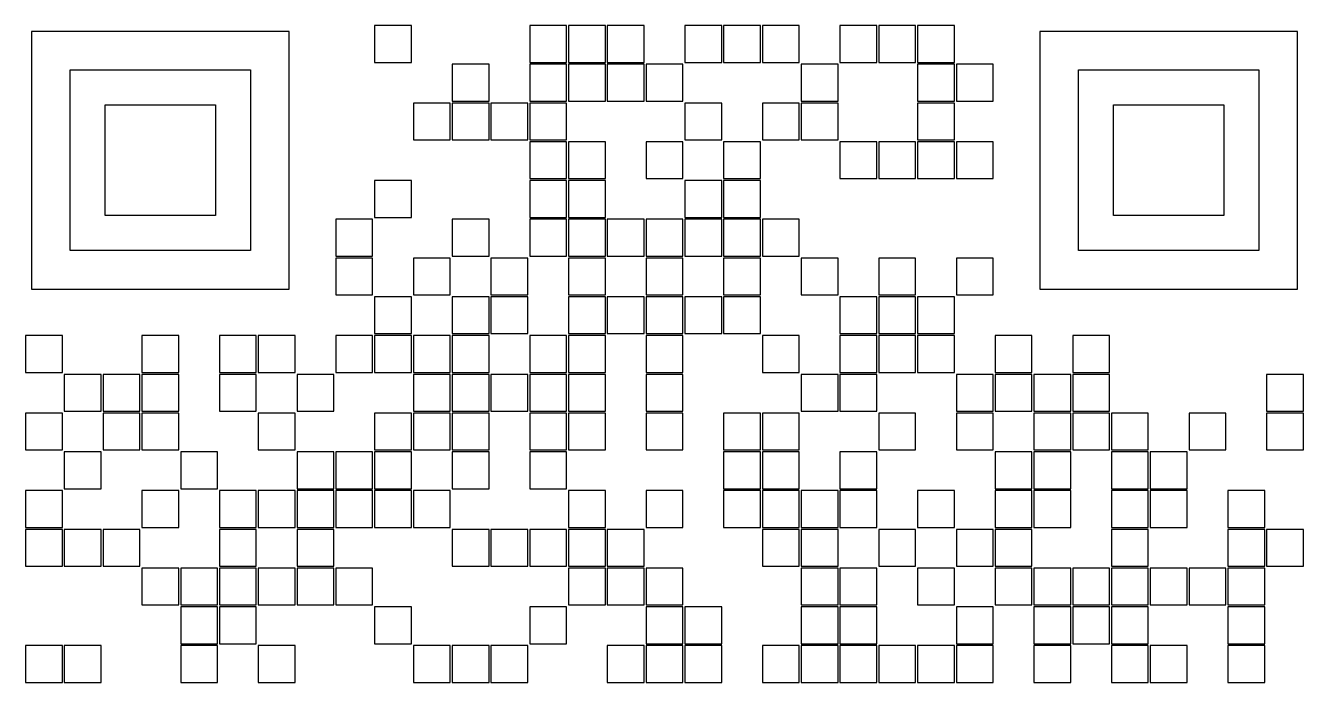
# Model space of a CAD drawing. Header units: inches. Extents: x -5.1 to 5.1, y -2.5 to 2.
# Drawn here: x 2.457 to 3.793, y -0.019 to 0.668 of the extents above; entities that cross this region are included whole.
import ezdxf

# ---------------------------------------------------------------- set-up
doc = ezdxf.new("R2010")
doc.units = ezdxf.units.IN
doc.header["$MEASUREMENT"] = 0

msp = doc.modelspace()

# ---------------------------------------------------------------- linework, layer by layer
at = {"color": 7, "linetype": 'Continuous', "lineweight": 25}
for p, q in [((2.822, 0.6679), (2.822, 0.6294)), ((2.8605, 0.6679), (2.822, 0.6679)), ((2.8605, 0.6294), (2.8605, 0.6679)), ((2.9841, 0.6679), (2.9841, 0.6294)), ((3.0226, 0.6679), (2.9841, 0.6679)), ((3.0226, 0.6294), (3.0226, 0.6679)), ((3.0247, 0.6679), (3.0247, 0.6294)), ((3.0632, 0.6679), (3.0247, 0.6679)), ((3.0632, 0.6294), (3.0632, 0.6679)), ((3.0652, 0.6679), (3.0652, 0.6294)), ((3.1037, 0.6679), (3.0652, 0.6679)), ((3.1037, 0.6294), (3.1037, 0.6679)), ((3.1463, 0.6679), (3.1463, 0.6294)), ((3.1848, 0.6679), (3.1463, 0.6679)), ((3.1848, 0.6294), (3.1848, 0.6679)), ((3.1868, 0.6679), (3.1868, 0.6294)), ((3.2253, 0.6679), (3.1868, 0.6679)), ((3.2253, 0.6294), (3.2253, 0.6679)), ((3.2274, 0.6679), (3.2274, 0.6294)), ((3.2659, 0.6679), (3.2274, 0.6679)), ((3.2659, 0.6294), (3.2659, 0.6679)), ((3.3084, 0.6679), (3.3084, 0.6294)), ((3.347, 0.6679), (3.3084, 0.6679)), ((3.347, 0.6294), (3.347, 0.6679)), ((3.349, 0.6679), (3.349, 0.6294)), ((3.3875, 0.6679), (3.349, 0.6679)), ((3.3875, 0.6294), (3.3875, 0.6679)), ((3.3895, 0.6679), (3.3895, 0.6294)), ((3.428, 0.6679), (3.3895, 0.6679)), ((3.428, 0.6294), (3.428, 0.6679)), ((2.4632, 0.6618), (2.4632, 0.3922)), ((2.7328, 0.6618), (2.4632, 0.6618)), ((2.7328, 0.3922), (2.7328, 0.6618)), ((3.5172, 0.6618), (3.5172, 0.3922)), ((3.7868, 0.6618), (3.5172, 0.6618)), ((3.7868, 0.3922), (3.7868, 0.6618)), ((2.822, 0.6294), (2.8605, 0.6294)), ((2.9841, 0.6294), (3.0226, 0.6294)), ((3.0247, 0.6294), (3.0632, 0.6294)), ((3.0652, 0.6294), (3.1037, 0.6294)), ((3.1463, 0.6294), (3.1848, 0.6294)), ((3.1868, 0.6294), (3.2253, 0.6294)), ((3.2274, 0.6294), (3.2659, 0.6294)), ((3.3084, 0.6294), (3.347, 0.6294)), ((3.349, 0.6294), (3.3875, 0.6294)), ((3.3895, 0.6294), (3.428, 0.6294)), ((2.5036, 0.4327), (2.5036, 0.6214)), ((2.5036, 0.6214), (2.6923, 0.6214)), ((2.6923, 0.6214), (2.6923, 0.4327)), ((2.903, 0.6274), (2.903, 0.5889)), ((2.9416, 0.6274), (2.903, 0.6274)), ((2.9416, 0.5889), (2.9416, 0.6274)), ((2.9841, 0.6274), (2.9841, 0.5889)), ((3.0226, 0.6274), (2.9841, 0.6274)), ((3.0226, 0.5889), (3.0226, 0.6274)), ((3.0247, 0.6274), (3.0247, 0.5889)), ((3.0632, 0.6274), (3.0247, 0.6274)), ((3.0632, 0.5889), (3.0632, 0.6274)), ((3.0652, 0.6274), (3.0652, 0.5889)), ((3.1037, 0.6274), (3.0652, 0.6274)), ((3.1037, 0.5889), (3.1037, 0.6274)), ((3.1057, 0.6274), (3.1057, 0.5889)), ((3.1443, 0.6274), (3.1057, 0.6274)), ((3.1443, 0.5889), (3.1443, 0.6274)), ((3.2679, 0.6274), (3.2679, 0.5889)), ((3.3064, 0.6274), (3.2679, 0.6274)), ((3.3064, 0.5889), (3.3064, 0.6274)), ((3.3895, 0.6274), (3.3895, 0.5889)), ((3.428, 0.6274), (3.3895, 0.6274)), ((3.428, 0.5889), (3.428, 0.6274)), ((3.4301, 0.6274), (3.4301, 0.5889)), ((3.4686, 0.6274), (3.4301, 0.6274)), ((3.4686, 0.5889), (3.4686, 0.6274)), ((3.5577, 0.4327), (3.5577, 0.6214)), ((3.5577, 0.6214), (3.7464, 0.6214)), ((3.7464, 0.6214), (3.7464, 0.4327)), ((2.903, 0.5889), (2.9416, 0.5889)), ((2.9841, 0.5889), (3.0226, 0.5889)), ((3.0247, 0.5889), (3.0632, 0.5889)), ((3.0652, 0.5889), (3.1037, 0.5889)), ((3.1057, 0.5889), (3.1443, 0.5889)), ((3.2679, 0.5889), (3.3064, 0.5889)), ((3.3895, 0.5889), (3.428, 0.5889)), ((3.4301, 0.5889), (3.4686, 0.5889)), ((2.5402, 0.4693), (2.5402, 0.5848)), ((2.5402, 0.5848), (2.6557, 0.5848)), ((2.6557, 0.5848), (2.6557, 0.4693)), ((2.8625, 0.5868), (2.8625, 0.5483)), ((2.901, 0.5868), (2.8625, 0.5868)), ((2.901, 0.5483), (2.901, 0.5868)), ((2.903, 0.5868), (2.903, 0.5483)), ((2.9416, 0.5868), (2.903, 0.5868)), ((2.9416, 0.5483), (2.9416, 0.5868)), ((2.9436, 0.5868), (2.9436, 0.5483)), ((2.9821, 0.5868), (2.9436, 0.5868)), ((2.9821, 0.5483), (2.9821, 0.5868)), ((2.9841, 0.5868), (2.9841, 0.5483)), ((3.0226, 0.5868), (2.9841, 0.5868)), ((3.0226, 0.5483), (3.0226, 0.5868)), ((3.1463, 0.5868), (3.1463, 0.5483)), ((3.1848, 0.5868), (3.1463, 0.5868)), ((3.1848, 0.5483), (3.1848, 0.5868)), ((3.2274, 0.5868), (3.2274, 0.5483)), ((3.2659, 0.5868), (3.2274, 0.5868)), ((3.2659, 0.5483), (3.2659, 0.5868)), ((3.2679, 0.5868), (3.2679, 0.5483)), ((3.3064, 0.5868), (3.2679, 0.5868)), ((3.3064, 0.5483), (3.3064, 0.5868)), ((3.3895, 0.5868), (3.3895, 0.5483)), ((3.428, 0.5868), (3.3895, 0.5868)), ((3.428, 0.5483), (3.428, 0.5868)), ((3.5943, 0.4693), (3.5943, 0.5848)), ((3.5943, 0.5848), (3.7098, 0.5848)), ((3.7098, 0.5848), (3.7098, 0.4693)), ((2.8625, 0.5483), (2.901, 0.5483)), ((2.903, 0.5483), (2.9416, 0.5483)), ((2.9436, 0.5483), (2.9821, 0.5483)), ((2.9841, 0.5483), (3.0226, 0.5483)), ((3.1463, 0.5483), (3.1848, 0.5483)), ((3.2274, 0.5483), (3.2659, 0.5483)), ((3.2679, 0.5483), (3.3064, 0.5483)), ((3.3895, 0.5483), (3.428, 0.5483)), ((2.9841, 0.5463), (2.9841, 0.5078)), ((3.0226, 0.5463), (2.9841, 0.5463)), ((3.0226, 0.5078), (3.0226, 0.5463)), ((3.0247, 0.5463), (3.0247, 0.5078)), ((3.0632, 0.5463), (3.0247, 0.5463)), ((3.0632, 0.5078), (3.0632, 0.5463)), ((3.1057, 0.5463), (3.1057, 0.5078)), ((3.1443, 0.5463), (3.1057, 0.5463)), ((3.1443, 0.5078), (3.1443, 0.5463)), ((3.1868, 0.5463), (3.1868, 0.5078)), ((3.2253, 0.5463), (3.1868, 0.5463)), ((3.2253, 0.5078), (3.2253, 0.5463)), ((3.3084, 0.5463), (3.3084, 0.5078)), ((3.347, 0.5463), (3.3084, 0.5463)), ((3.347, 0.5078), (3.347, 0.5463)), ((3.349, 0.5463), (3.349, 0.5078)), ((3.3875, 0.5463), (3.349, 0.5463)), ((3.3875, 0.5078), (3.3875, 0.5463)), ((3.3895, 0.5463), (3.3895, 0.5078)), ((3.428, 0.5463), (3.3895, 0.5463)), ((3.428, 0.5078), (3.428, 0.5463)), ((3.4301, 0.5463), (3.4301, 0.5078)), ((3.4686, 0.5463), (3.4301, 0.5463)), ((3.4686, 0.5078), (3.4686, 0.5463)), ((2.9841, 0.5078), (3.0226, 0.5078)), ((3.0247, 0.5078), (3.0632, 0.5078)), ((3.1057, 0.5078), (3.1443, 0.5078)), ((3.1868, 0.5078), (3.2253, 0.5078)), ((3.3084, 0.5078), (3.347, 0.5078)), ((3.349, 0.5078), (3.3875, 0.5078)), ((3.3895, 0.5078), (3.428, 0.5078)), ((3.4301, 0.5078), (3.4686, 0.5078)), ((2.822, 0.5057), (2.822, 0.4672)), ((2.8605, 0.5057), (2.822, 0.5057)), ((2.8605, 0.4672), (2.8605, 0.5057)), ((2.9841, 0.5057), (2.9841, 0.4672)), ((3.0226, 0.5057), (2.9841, 0.5057)), ((3.0226, 0.4672), (3.0226, 0.5057)), ((3.0247, 0.5057), (3.0247, 0.4672)), ((3.0632, 0.5057), (3.0247, 0.5057)), ((3.0632, 0.4672), (3.0632, 0.5057)), ((3.1463, 0.5057), (3.1463, 0.4672)), ((3.1848, 0.5057), (3.1463, 0.5057)), ((3.1848, 0.4672), (3.1848, 0.5057)), ((3.1868, 0.5057), (3.1868, 0.4672)), ((3.2253, 0.5057), (3.1868, 0.5057)), ((3.2253, 0.4672), (3.2253, 0.5057)), ((2.6557, 0.4693), (2.5402, 0.4693)), ((3.7098, 0.4693), (3.5943, 0.4693)), ((2.7814, 0.4652), (2.7814, 0.4267)), ((2.8199, 0.4652), (2.7814, 0.4652)), ((2.8199, 0.4267), (2.8199, 0.4652)), ((2.822, 0.4672), (2.8605, 0.4672)), ((2.903, 0.4652), (2.903, 0.4267)), ((2.9416, 0.4652), (2.903, 0.4652)), ((2.9416, 0.4267), (2.9416, 0.4652)), ((2.9841, 0.4672), (3.0226, 0.4672)), ((2.9841, 0.4652), (2.9841, 0.4267)), ((3.0226, 0.4652), (2.9841, 0.4652)), ((3.0226, 0.4267), (3.0226, 0.4652)), ((3.0247, 0.4672), (3.0632, 0.4672)), ((3.0247, 0.4652), (3.0247, 0.4267)), ((3.0632, 0.4652), (3.0247, 0.4652)), ((3.0632, 0.4267), (3.0632, 0.4652)), ((3.0652, 0.4652), (3.0652, 0.4267)), ((3.1037, 0.4652), (3.0652, 0.4652)), ((3.1037, 0.4267), (3.1037, 0.4652)), ((3.1057, 0.4652), (3.1057, 0.4267)), ((3.1443, 0.4652), (3.1057, 0.4652)), ((3.1443, 0.4267), (3.1443, 0.4652)), ((3.1463, 0.4672), (3.1848, 0.4672)), ((3.1463, 0.4652), (3.1463, 0.4267)), ((3.1848, 0.4652), (3.1463, 0.4652)), ((3.1848, 0.4267), (3.1848, 0.4652)), ((3.1868, 0.4672), (3.2253, 0.4672)), ((3.1868, 0.4652), (3.1868, 0.4267)), ((3.2253, 0.4652), (3.1868, 0.4652)), ((3.2253, 0.4267), (3.2253, 0.4652)), ((3.2274, 0.4652), (3.2274, 0.4267)), ((3.2659, 0.4652), (3.2274, 0.4652)), ((3.2659, 0.4267), (3.2659, 0.4652)), ((2.6923, 0.4327), (2.5036, 0.4327)), ((3.7464, 0.4327), (3.5577, 0.4327)), ((2.7814, 0.4267), (2.8199, 0.4267)), ((2.7814, 0.4247), (2.7814, 0.3861)), ((2.8199, 0.4247), (2.7814, 0.4247)), ((2.8199, 0.3861), (2.8199, 0.4247)), ((2.8625, 0.4247), (2.8625, 0.3861)), ((2.901, 0.4247), (2.8625, 0.4247)), ((2.901, 0.3861), (2.901, 0.4247)), ((2.903, 0.4267), (2.9416, 0.4267)), ((2.9436, 0.4247), (2.9436, 0.3861)), ((2.9821, 0.4247), (2.9436, 0.4247)), ((2.9821, 0.3861), (2.9821, 0.4247)), ((2.9841, 0.4267), (3.0226, 0.4267)), ((3.0247, 0.4267), (3.0632, 0.4267)), ((3.0247, 0.4247), (3.0247, 0.3861)), ((3.0632, 0.4247), (3.0247, 0.4247)), ((3.0632, 0.3861), (3.0632, 0.4247)), ((3.0652, 0.4267), (3.1037, 0.4267)), ((3.1057, 0.4267), (3.1443, 0.4267)), ((3.1057, 0.4247), (3.1057, 0.3861)), ((3.1443, 0.4247), (3.1057, 0.4247)), ((3.1443, 0.3861), (3.1443, 0.4247)), ((3.1463, 0.4267), (3.1848, 0.4267)), ((3.1868, 0.4267), (3.2253, 0.4267)), ((3.1868, 0.4247), (3.1868, 0.3861)), ((3.2253, 0.4247), (3.1868, 0.4247)), ((3.2253, 0.3861), (3.2253, 0.4247)), ((3.2274, 0.4267), (3.2659, 0.4267)), ((3.2679, 0.4247), (3.2679, 0.3861)), ((3.3064, 0.4247), (3.2679, 0.4247)), ((3.3064, 0.3861), (3.3064, 0.4247)), ((3.349, 0.4247), (3.349, 0.3861)), ((3.3875, 0.4247), (3.349, 0.4247)), ((3.3875, 0.3861), (3.3875, 0.4247)), ((3.4301, 0.4247), (3.4301, 0.3861)), ((3.4686, 0.4247), (3.4301, 0.4247)), ((3.4686, 0.3861), (3.4686, 0.4247)), ((2.4632, 0.3922), (2.7328, 0.3922)), ((3.5172, 0.3922), (3.7868, 0.3922)), ((2.7814, 0.3861), (2.8199, 0.3861)), ((2.822, 0.3841), (2.822, 0.3456)), ((2.8605, 0.3841), (2.822, 0.3841)), ((2.8605, 0.3456), (2.8605, 0.3841)), ((2.8625, 0.3861), (2.901, 0.3861)), ((2.903, 0.3841), (2.903, 0.3456)), ((2.9416, 0.3841), (2.903, 0.3841)), ((2.9416, 0.3456), (2.9416, 0.3841)), ((2.9436, 0.3861), (2.9821, 0.3861)), ((2.9436, 0.3841), (2.9436, 0.3456)), ((2.9821, 0.3841), (2.9436, 0.3841)), ((2.9821, 0.3456), (2.9821, 0.3841)), ((3.0247, 0.3861), (3.0632, 0.3861)), ((3.0247, 0.3841), (3.0247, 0.3456)), ((3.0632, 0.3841), (3.0247, 0.3841)), ((3.0632, 0.3456), (3.0632, 0.3841)), ((3.0652, 0.3841), (3.0652, 0.3456)), ((3.1037, 0.3841), (3.0652, 0.3841)), ((3.1037, 0.3456), (3.1037, 0.3841)), ((3.1057, 0.3861), (3.1443, 0.3861)), ((3.1057, 0.3841), (3.1057, 0.3456)), ((3.1443, 0.3841), (3.1057, 0.3841)), ((3.1443, 0.3456), (3.1443, 0.3841)), ((3.1463, 0.3841), (3.1463, 0.3456)), ((3.1848, 0.3841), (3.1463, 0.3841)), ((3.1848, 0.3456), (3.1848, 0.3841)), ((3.1868, 0.3861), (3.2253, 0.3861)), ((3.1868, 0.3841), (3.1868, 0.3456)), ((3.2253, 0.3841), (3.1868, 0.3841)), ((3.2253, 0.3456), (3.2253, 0.3841)), ((3.2679, 0.3861), (3.3064, 0.3861)), ((3.3084, 0.3841), (3.3084, 0.3456)), ((3.347, 0.3841), (3.3084, 0.3841)), ((3.347, 0.3456), (3.347, 0.3841)), ((3.349, 0.3861), (3.3875, 0.3861)), ((3.349, 0.3841), (3.349, 0.3456)), ((3.3875, 0.3841), (3.349, 0.3841)), ((3.3875, 0.3456), (3.3875, 0.3841)), ((3.3895, 0.3841), (3.3895, 0.3456)), ((3.428, 0.3841), (3.3895, 0.3841)), ((3.428, 0.3456), (3.428, 0.3841)), ((3.4301, 0.3861), (3.4686, 0.3861)), ((2.4571, 0.3436), (2.4571, 0.3051)), ((2.4956, 0.3436), (2.4571, 0.3436)), ((2.4956, 0.3051), (2.4956, 0.3436)), ((2.5787, 0.3436), (2.5787, 0.3051)), ((2.6172, 0.3436), (2.5787, 0.3436)), ((2.6172, 0.3051), (2.6172, 0.3436)), ((2.6598, 0.3436), (2.6598, 0.3051)), ((2.6983, 0.3436), (2.6598, 0.3436)), ((2.6983, 0.3051), (2.6983, 0.3436)), ((2.7003, 0.3436), (2.7003, 0.3051)), ((2.7389, 0.3436), (2.7003, 0.3436)), ((2.7389, 0.3051), (2.7389, 0.3436)), ((2.7814, 0.3436), (2.7814, 0.3051)), ((2.8199, 0.3436), (2.7814, 0.3436)), ((2.8199, 0.3051), (2.8199, 0.3436)), ((2.822, 0.3456), (2.8605, 0.3456)), ((2.822, 0.3436), (2.822, 0.3051)), ((2.8605, 0.3436), (2.822, 0.3436)), ((2.8605, 0.3051), (2.8605, 0.3436)), ((2.8625, 0.3436), (2.8625, 0.3051)), ((2.901, 0.3436), (2.8625, 0.3436)), ((2.901, 0.3051), (2.901, 0.3436)), ((2.903, 0.3456), (2.9416, 0.3456)), ((2.903, 0.3436), (2.903, 0.3051)), ((2.9416, 0.3436), (2.903, 0.3436)), ((2.9416, 0.3051), (2.9416, 0.3436)), ((2.9436, 0.3456), (2.9821, 0.3456)), ((2.9841, 0.3436), (2.9841, 0.3051)), ((3.0226, 0.3436), (2.9841, 0.3436)), ((3.0226, 0.3051), (3.0226, 0.3436)), ((3.0247, 0.3456), (3.0632, 0.3456)), ((3.0247, 0.3436), (3.0247, 0.3051)), ((3.0632, 0.3436), (3.0247, 0.3436)), ((3.0632, 0.3051), (3.0632, 0.3436)), ((3.0652, 0.3456), (3.1037, 0.3456)), ((3.1057, 0.3456), (3.1443, 0.3456)), ((3.1057, 0.3436), (3.1057, 0.3051)), ((3.1443, 0.3436), (3.1057, 0.3436)), ((3.1443, 0.3051), (3.1443, 0.3436)), ((3.1463, 0.3456), (3.1848, 0.3456)), ((3.1868, 0.3456), (3.2253, 0.3456)), ((3.2274, 0.3436), (3.2274, 0.3051)), ((3.2659, 0.3436), (3.2274, 0.3436)), ((3.2659, 0.3051), (3.2659, 0.3436)), ((3.3084, 0.3456), (3.347, 0.3456)), ((3.3084, 0.3436), (3.3084, 0.3051)), ((3.347, 0.3436), (3.3084, 0.3436)), ((3.347, 0.3051), (3.347, 0.3436)), ((3.349, 0.3456), (3.3875, 0.3456)), ((3.349, 0.3436), (3.349, 0.3051)), ((3.3875, 0.3436), (3.349, 0.3436)), ((3.3875, 0.3051), (3.3875, 0.3436)), ((3.3895, 0.3456), (3.428, 0.3456)), ((3.3895, 0.3436), (3.3895, 0.3051)), ((3.428, 0.3436), (3.3895, 0.3436)), ((3.428, 0.3051), (3.428, 0.3436)), ((3.4706, 0.3436), (3.4706, 0.3051)), ((3.5091, 0.3436), (3.4706, 0.3436)), ((3.5091, 0.3051), (3.5091, 0.3436)), ((3.5517, 0.3436), (3.5517, 0.3051)), ((3.5902, 0.3436), (3.5517, 0.3436)), ((3.5902, 0.3051), (3.5902, 0.3436)), ((2.4571, 0.3051), (2.4956, 0.3051)), ((2.4976, 0.303), (2.4976, 0.2645)), ((2.5361, 0.303), (2.4976, 0.303)), ((2.5361, 0.2645), (2.5361, 0.303)), ((2.5382, 0.303), (2.5382, 0.2645)), ((2.5767, 0.303), (2.5382, 0.303)), ((2.5767, 0.2645), (2.5767, 0.303)), ((2.5787, 0.3051), (2.6172, 0.3051)), ((2.5787, 0.303), (2.5787, 0.2645)), ((2.6172, 0.303), (2.5787, 0.303)), ((2.6172, 0.2645), (2.6172, 0.303)), ((2.6598, 0.3051), (2.6983, 0.3051)), ((2.6598, 0.303), (2.6598, 0.2645)), ((2.6983, 0.303), (2.6598, 0.303)), ((2.6983, 0.2645), (2.6983, 0.303)), ((2.7003, 0.3051), (2.7389, 0.3051)), ((2.7409, 0.303), (2.7409, 0.2645)), ((2.7794, 0.303), (2.7409, 0.303)), ((2.7794, 0.2645), (2.7794, 0.303)), ((2.7814, 0.3051), (2.8199, 0.3051)), ((2.822, 0.3051), (2.8605, 0.3051)), ((2.8625, 0.3051), (2.901, 0.3051)), ((2.8625, 0.303), (2.8625, 0.2645)), ((2.901, 0.303), (2.8625, 0.303)), ((2.901, 0.2645), (2.901, 0.303)), ((2.903, 0.3051), (2.9416, 0.3051)), ((2.903, 0.303), (2.903, 0.2645)), ((2.9416, 0.303), (2.903, 0.303)), ((2.9416, 0.2645), (2.9416, 0.303)), ((2.9436, 0.303), (2.9436, 0.2645)), ((2.9821, 0.303), (2.9436, 0.303)), ((2.9821, 0.2645), (2.9821, 0.303)), ((2.9841, 0.3051), (3.0226, 0.3051)), ((2.9841, 0.303), (2.9841, 0.2645)), ((3.0226, 0.303), (2.9841, 0.303)), ((3.0226, 0.2645), (3.0226, 0.303)), ((3.0247, 0.3051), (3.0632, 0.3051)), ((3.0247, 0.303), (3.0247, 0.2645)), ((3.0632, 0.303), (3.0247, 0.303)), ((3.0632, 0.2645), (3.0632, 0.303)), ((3.1057, 0.3051), (3.1443, 0.3051)), ((3.1057, 0.303), (3.1057, 0.2645)), ((3.1443, 0.303), (3.1057, 0.303)), ((3.1443, 0.2645), (3.1443, 0.303)), ((3.2274, 0.3051), (3.2659, 0.3051)), ((3.2679, 0.303), (3.2679, 0.2645)), ((3.3064, 0.303), (3.2679, 0.303)), ((3.3064, 0.2645), (3.3064, 0.303)), ((3.3084, 0.3051), (3.347, 0.3051)), ((3.3084, 0.303), (3.3084, 0.2645)), ((3.347, 0.303), (3.3084, 0.303)), ((3.347, 0.2645), (3.347, 0.303)), ((3.349, 0.3051), (3.3875, 0.3051)), ((3.3895, 0.3051), (3.428, 0.3051)), ((3.4301, 0.303), (3.4301, 0.2645)), ((3.4686, 0.303), (3.4301, 0.303)), ((3.4686, 0.2645), (3.4686, 0.303)), ((3.4706, 0.3051), (3.5091, 0.3051)), ((3.4706, 0.303), (3.4706, 0.2645)), ((3.5091, 0.303), (3.4706, 0.303)), ((3.5091, 0.2645), (3.5091, 0.303)), ((3.5111, 0.303), (3.5111, 0.2645)), ((3.5497, 0.303), (3.5111, 0.303)), ((3.5497, 0.2645), (3.5497, 0.303)), ((3.5517, 0.3051), (3.5902, 0.3051)), ((3.5517, 0.303), (3.5517, 0.2645)), ((3.5902, 0.303), (3.5517, 0.303)), ((3.5902, 0.2645), (3.5902, 0.303)), ((3.7544, 0.303), (3.7544, 0.2645)), ((3.7929, 0.303), (3.7544, 0.303)), ((3.7929, 0.2645), (3.7929, 0.303)), ((2.4571, 0.2625), (2.4571, 0.224)), ((2.4956, 0.2625), (2.4571, 0.2625)), ((2.4956, 0.224), (2.4956, 0.2625)), ((2.4976, 0.2645), (2.5361, 0.2645)), ((2.5382, 0.2645), (2.5767, 0.2645)), ((2.5382, 0.2625), (2.5382, 0.224)), ((2.5767, 0.2625), (2.5382, 0.2625)), ((2.5767, 0.224), (2.5767, 0.2625)), ((2.5787, 0.2645), (2.6172, 0.2645)), ((2.5787, 0.2625), (2.5787, 0.224)), ((2.6172, 0.2625), (2.5787, 0.2625)), ((2.6172, 0.224), (2.6172, 0.2625)), ((2.6598, 0.2645), (2.6983, 0.2645)), ((2.7003, 0.2625), (2.7003, 0.224)), ((2.7389, 0.2625), (2.7003, 0.2625)), ((2.7389, 0.224), (2.7389, 0.2625)), ((2.7409, 0.2645), (2.7794, 0.2645)), ((2.822, 0.2625), (2.822, 0.224)), ((2.8605, 0.2625), (2.822, 0.2625)), ((2.8605, 0.224), (2.8605, 0.2625)), ((2.8625, 0.2645), (2.901, 0.2645)), ((2.8625, 0.2625), (2.8625, 0.224)), ((2.901, 0.2625), (2.8625, 0.2625)), ((2.901, 0.224), (2.901, 0.2625)), ((2.903, 0.2645), (2.9416, 0.2645)), ((2.903, 0.2625), (2.903, 0.224)), ((2.9416, 0.2625), (2.903, 0.2625)), ((2.9416, 0.224), (2.9416, 0.2625)), ((2.9436, 0.2645), (2.9821, 0.2645)), ((2.9841, 0.2645), (3.0226, 0.2645)), ((2.9841, 0.2625), (2.9841, 0.224)), ((3.0226, 0.2625), (2.9841, 0.2625)), ((3.0226, 0.224), (3.0226, 0.2625)), ((3.0247, 0.2645), (3.0632, 0.2645)), ((3.0247, 0.2625), (3.0247, 0.224)), ((3.0632, 0.2625), (3.0247, 0.2625)), ((3.0632, 0.224), (3.0632, 0.2625)), ((3.1057, 0.2645), (3.1443, 0.2645)), ((3.1057, 0.2625), (3.1057, 0.224)), ((3.1443, 0.2625), (3.1057, 0.2625)), ((3.1443, 0.224), (3.1443, 0.2625)), ((3.1868, 0.2625), (3.1868, 0.224)), ((3.2253, 0.2625), (3.1868, 0.2625)), ((3.2253, 0.224), (3.2253, 0.2625)), ((3.2274, 0.2625), (3.2274, 0.224)), ((3.2659, 0.2625), (3.2274, 0.2625)), ((3.2659, 0.224), (3.2659, 0.2625)), ((3.2679, 0.2645), (3.3064, 0.2645)), ((3.3084, 0.2645), (3.347, 0.2645)), ((3.349, 0.2625), (3.349, 0.224)), ((3.3875, 0.2625), (3.349, 0.2625)), ((3.3875, 0.224), (3.3875, 0.2625)), ((3.4301, 0.2645), (3.4686, 0.2645)), ((3.4301, 0.2625), (3.4301, 0.224)), ((3.4686, 0.2625), (3.4301, 0.2625)), ((3.4686, 0.224), (3.4686, 0.2625)), ((3.4706, 0.2645), (3.5091, 0.2645)), ((3.5111, 0.2645), (3.5497, 0.2645)), ((3.5111, 0.2625), (3.5111, 0.224)), ((3.5497, 0.2625), (3.5111, 0.2625)), ((3.5497, 0.224), (3.5497, 0.2625)), ((3.5517, 0.2645), (3.5902, 0.2645)), ((3.5517, 0.2625), (3.5517, 0.224)), ((3.5902, 0.2625), (3.5517, 0.2625)), ((3.5902, 0.224), (3.5902, 0.2625)), ((3.5922, 0.2625), (3.5922, 0.224)), ((3.6307, 0.2625), (3.5922, 0.2625)), ((3.6307, 0.224), (3.6307, 0.2625)), ((3.6733, 0.2625), (3.6733, 0.224)), ((3.7118, 0.2625), (3.6733, 0.2625)), ((3.7118, 0.224), (3.7118, 0.2625)), ((3.7544, 0.2645), (3.7929, 0.2645)), ((3.7544, 0.2625), (3.7544, 0.224)), ((3.7929, 0.2625), (3.7544, 0.2625)), ((3.7929, 0.224), (3.7929, 0.2625)), ((2.4571, 0.224), (2.4956, 0.224)), ((2.4976, 0.222), (2.4976, 0.1834)), ((2.5361, 0.222), (2.4976, 0.222)), ((2.5361, 0.1834), (2.5361, 0.222)), ((2.5382, 0.224), (2.5767, 0.224)), ((2.5787, 0.224), (2.6172, 0.224)), ((2.6193, 0.222), (2.6193, 0.1834)), ((2.6578, 0.222), (2.6193, 0.222)), ((2.6578, 0.1834), (2.6578, 0.222)), ((2.7003, 0.224), (2.7389, 0.224)), ((2.7409, 0.222), (2.7409, 0.1834)), ((2.7794, 0.222), (2.7409, 0.222)), ((2.7794, 0.1834), (2.7794, 0.222)), ((2.7814, 0.222), (2.7814, 0.1834)), ((2.8199, 0.222), (2.7814, 0.222)), ((2.8199, 0.1834), (2.8199, 0.222)), ((2.822, 0.224), (2.8605, 0.224)), ((2.822, 0.222), (2.822, 0.1834)), ((2.8605, 0.222), (2.822, 0.222)), ((2.8605, 0.1834), (2.8605, 0.222)), ((2.8625, 0.224), (2.901, 0.224)), ((2.903, 0.224), (2.9416, 0.224)), ((2.903, 0.222), (2.903, 0.1834)), ((2.9416, 0.222), (2.903, 0.222)), ((2.9416, 0.1834), (2.9416, 0.222)), ((2.9841, 0.224), (3.0226, 0.224)), ((2.9841, 0.222), (2.9841, 0.1834)), ((3.0226, 0.222), (2.9841, 0.222)), ((3.0226, 0.1834), (3.0226, 0.222)), ((3.0247, 0.224), (3.0632, 0.224)), ((3.1057, 0.224), (3.1443, 0.224)), ((3.1868, 0.224), (3.2253, 0.224)), ((3.1868, 0.222), (3.1868, 0.1834)), ((3.2253, 0.222), (3.1868, 0.222)), ((3.2253, 0.1834), (3.2253, 0.222)), ((3.2274, 0.224), (3.2659, 0.224)), ((3.2274, 0.222), (3.2274, 0.1834)), ((3.2659, 0.222), (3.2274, 0.222)), ((3.2659, 0.1834), (3.2659, 0.222)), ((3.3084, 0.222), (3.3084, 0.1834)), ((3.347, 0.222), (3.3084, 0.222)), ((3.347, 0.1834), (3.347, 0.222)), ((3.349, 0.224), (3.3875, 0.224)), ((3.4301, 0.224), (3.4686, 0.224)), ((3.4706, 0.222), (3.4706, 0.1834)), ((3.5091, 0.222), (3.4706, 0.222)), ((3.5091, 0.1834), (3.5091, 0.222)), ((3.5111, 0.224), (3.5497, 0.224)), ((3.5111, 0.222), (3.5111, 0.1834)), ((3.5497, 0.222), (3.5111, 0.222)), ((3.5497, 0.1834), (3.5497, 0.222)), ((3.5517, 0.224), (3.5902, 0.224)), ((3.5922, 0.224), (3.6307, 0.224)), ((3.5922, 0.222), (3.5922, 0.1834)), ((3.6307, 0.222), (3.5922, 0.222)), ((3.6307, 0.1834), (3.6307, 0.222)), ((3.6328, 0.222), (3.6328, 0.1834)), ((3.6713, 0.222), (3.6328, 0.222)), ((3.6713, 0.1834), (3.6713, 0.222)), ((3.6733, 0.224), (3.7118, 0.224)), ((3.7544, 0.224), (3.7929, 0.224)), ((2.4571, 0.1814), (2.4571, 0.1429)), ((2.4956, 0.1814), (2.4571, 0.1814)), ((2.4956, 0.1429), (2.4956, 0.1814)), ((2.4976, 0.1834), (2.5361, 0.1834)), ((2.5787, 0.1814), (2.5787, 0.1429)), ((2.6172, 0.1814), (2.5787, 0.1814)), ((2.6172, 0.1429), (2.6172, 0.1814)), ((2.6193, 0.1834), (2.6578, 0.1834)), ((2.6598, 0.1814), (2.6598, 0.1429)), ((2.6983, 0.1814), (2.6598, 0.1814)), ((2.6983, 0.1429), (2.6983, 0.1814)), ((2.7003, 0.1814), (2.7003, 0.1429)), ((2.7389, 0.1814), (2.7003, 0.1814)), ((2.7389, 0.1429), (2.7389, 0.1814)), ((2.7409, 0.1834), (2.7794, 0.1834)), ((2.7409, 0.1814), (2.7409, 0.1429)), ((2.7794, 0.1814), (2.7409, 0.1814)), ((2.7794, 0.1429), (2.7794, 0.1814)), ((2.7814, 0.1834), (2.8199, 0.1834)), ((2.7814, 0.1814), (2.7814, 0.1429)), ((2.8199, 0.1814), (2.7814, 0.1814)), ((2.8199, 0.1429), (2.8199, 0.1814)), ((2.822, 0.1834), (2.8605, 0.1834)), ((2.822, 0.1814), (2.822, 0.1429)), ((2.8605, 0.1814), (2.822, 0.1814)), ((2.8605, 0.1429), (2.8605, 0.1814)), ((2.8625, 0.1814), (2.8625, 0.1429)), ((2.901, 0.1814), (2.8625, 0.1814)), ((2.901, 0.1429), (2.901, 0.1814)), ((2.903, 0.1834), (2.9416, 0.1834)), ((2.9841, 0.1834), (3.0226, 0.1834)), ((3.0247, 0.1814), (3.0247, 0.1429)), ((3.0632, 0.1814), (3.0247, 0.1814)), ((3.0632, 0.1429), (3.0632, 0.1814)), ((3.1057, 0.1814), (3.1057, 0.1429)), ((3.1443, 0.1814), (3.1057, 0.1814)), ((3.1443, 0.1429), (3.1443, 0.1814)), ((3.1868, 0.1834), (3.2253, 0.1834)), ((3.1868, 0.1814), (3.1868, 0.1429)), ((3.2253, 0.1814), (3.1868, 0.1814)), ((3.2253, 0.1429), (3.2253, 0.1814)), ((3.2274, 0.1834), (3.2659, 0.1834)), ((3.2274, 0.1814), (3.2274, 0.1429)), ((3.2659, 0.1814), (3.2274, 0.1814)), ((3.2659, 0.1429), (3.2659, 0.1814)), ((3.2679, 0.1814), (3.2679, 0.1429)), ((3.3064, 0.1814), (3.2679, 0.1814)), ((3.3064, 0.1429), (3.3064, 0.1814)), ((3.3084, 0.1834), (3.347, 0.1834)), ((3.3084, 0.1814), (3.3084, 0.1429)), ((3.347, 0.1814), (3.3084, 0.1814)), ((3.347, 0.1429), (3.347, 0.1814)), ((3.3895, 0.1814), (3.3895, 0.1429)), ((3.428, 0.1814), (3.3895, 0.1814)), ((3.428, 0.1429), (3.428, 0.1814)), ((3.4706, 0.1834), (3.5091, 0.1834)), ((3.4706, 0.1814), (3.4706, 0.1429)), ((3.5091, 0.1814), (3.4706, 0.1814)), ((3.5091, 0.1429), (3.5091, 0.1814)), ((3.5111, 0.1834), (3.5497, 0.1834)), ((3.5111, 0.1814), (3.5111, 0.1429)), ((3.5497, 0.1814), (3.5111, 0.1814)), ((3.5497, 0.1429), (3.5497, 0.1814)), ((3.5922, 0.1834), (3.6307, 0.1834)), ((3.5922, 0.1814), (3.5922, 0.1429)), ((3.6307, 0.1814), (3.5922, 0.1814)), ((3.6307, 0.1429), (3.6307, 0.1814)), ((3.6328, 0.1834), (3.6713, 0.1834)), ((3.6328, 0.1814), (3.6328, 0.1429)), ((3.6713, 0.1814), (3.6328, 0.1814)), ((3.6713, 0.1429), (3.6713, 0.1814)), ((3.7139, 0.1814), (3.7139, 0.1429)), ((3.7524, 0.1814), (3.7139, 0.1814)), ((3.7524, 0.1429), (3.7524, 0.1814)), ((2.4571, 0.1429), (2.4956, 0.1429)), ((2.4571, 0.1409), (2.4571, 0.1024)), ((2.4956, 0.1409), (2.4571, 0.1409)), ((2.4956, 0.1024), (2.4956, 0.1409)), ((2.4976, 0.1409), (2.4976, 0.1024)), ((2.5361, 0.1409), (2.4976, 0.1409)), ((2.5361, 0.1024), (2.5361, 0.1409)), ((2.5382, 0.1409), (2.5382, 0.1024)), ((2.5767, 0.1409), (2.5382, 0.1409)), ((2.5767, 0.1024), (2.5767, 0.1409)), ((2.5787, 0.1429), (2.6172, 0.1429)), ((2.6598, 0.1429), (2.6983, 0.1429)), ((2.6598, 0.1409), (2.6598, 0.1024)), ((2.6983, 0.1409), (2.6598, 0.1409)), ((2.6983, 0.1024), (2.6983, 0.1409)), ((2.7003, 0.1429), (2.7389, 0.1429)), ((2.7409, 0.1429), (2.7794, 0.1429)), ((2.7409, 0.1409), (2.7409, 0.1024)), ((2.7794, 0.1409), (2.7409, 0.1409)), ((2.7794, 0.1024), (2.7794, 0.1409)), ((2.7814, 0.1429), (2.8199, 0.1429)), ((2.822, 0.1429), (2.8605, 0.1429)), ((2.8625, 0.1429), (2.901, 0.1429)), ((2.903, 0.1409), (2.903, 0.1024)), ((2.9416, 0.1409), (2.903, 0.1409)), ((2.9416, 0.1024), (2.9416, 0.1409)), ((2.9436, 0.1409), (2.9436, 0.1024)), ((2.9821, 0.1409), (2.9436, 0.1409)), ((2.9821, 0.1024), (2.9821, 0.1409)), ((2.9841, 0.1409), (2.9841, 0.1024)), ((3.0226, 0.1409), (2.9841, 0.1409)), ((3.0226, 0.1024), (3.0226, 0.1409)), ((3.0247, 0.1429), (3.0632, 0.1429)), ((3.0247, 0.1409), (3.0247, 0.1024)), ((3.0632, 0.1409), (3.0247, 0.1409)), ((3.0632, 0.1024), (3.0632, 0.1409)), ((3.0652, 0.1409), (3.0652, 0.1024)), ((3.1037, 0.1409), (3.0652, 0.1409)), ((3.1037, 0.1024), (3.1037, 0.1409)), ((3.1057, 0.1429), (3.1443, 0.1429)), ((3.1868, 0.1429), (3.2253, 0.1429)), ((3.2274, 0.1429), (3.2659, 0.1429)), ((3.2274, 0.1409), (3.2274, 0.1024)), ((3.2659, 0.1409), (3.2274, 0.1409)), ((3.2659, 0.1024), (3.2659, 0.1409)), ((3.2679, 0.1429), (3.3064, 0.1429)), ((3.2679, 0.1409), (3.2679, 0.1024)), ((3.3064, 0.1409), (3.2679, 0.1409)), ((3.3064, 0.1024), (3.3064, 0.1409)), ((3.3084, 0.1429), (3.347, 0.1429)), ((3.349, 0.1409), (3.349, 0.1024)), ((3.3875, 0.1409), (3.349, 0.1409)), ((3.3875, 0.1024), (3.3875, 0.1409)), ((3.3895, 0.1429), (3.428, 0.1429)), ((3.4301, 0.1409), (3.4301, 0.1024)), ((3.4686, 0.1409), (3.4301, 0.1409)), ((3.4686, 0.1024), (3.4686, 0.1409)), ((3.4706, 0.1429), (3.5091, 0.1429)), ((3.4706, 0.1409), (3.4706, 0.1024)), ((3.5091, 0.1409), (3.4706, 0.1409)), ((3.5091, 0.1024), (3.5091, 0.1409)), ((3.5111, 0.1429), (3.5497, 0.1429)), ((3.5922, 0.1429), (3.6307, 0.1429)), ((3.5922, 0.1409), (3.5922, 0.1024)), ((3.6307, 0.1409), (3.5922, 0.1409)), ((3.6307, 0.1024), (3.6307, 0.1409)), ((3.6328, 0.1429), (3.6713, 0.1429)), ((3.7139, 0.1429), (3.7524, 0.1429)), ((3.7139, 0.1409), (3.7139, 0.1024)), ((3.7524, 0.1409), (3.7139, 0.1409)), ((3.7524, 0.1024), (3.7524, 0.1409)), ((3.7544, 0.1409), (3.7544, 0.1024)), ((3.7929, 0.1409), (3.7544, 0.1409)), ((3.7929, 0.1024), (3.7929, 0.1409)), ((2.4571, 0.1024), (2.4956, 0.1024)), ((2.4976, 0.1024), (2.5361, 0.1024)), ((2.5382, 0.1024), (2.5767, 0.1024)), ((2.5787, 0.1003), (2.5787, 0.0618)), ((2.6172, 0.1003), (2.5787, 0.1003)), ((2.6172, 0.0618), (2.6172, 0.1003)), ((2.6193, 0.1003), (2.6193, 0.0618)), ((2.6578, 0.1003), (2.6193, 0.1003)), ((2.6578, 0.0618), (2.6578, 0.1003)), ((2.6598, 0.1024), (2.6983, 0.1024)), ((2.6598, 0.1003), (2.6598, 0.0618)), ((2.6983, 0.1003), (2.6598, 0.1003)), ((2.6983, 0.0618), (2.6983, 0.1003)), ((2.7003, 0.1003), (2.7003, 0.0618)), ((2.7389, 0.1003), (2.7003, 0.1003)), ((2.7389, 0.0618), (2.7389, 0.1003)), ((2.7409, 0.1024), (2.7794, 0.1024)), ((2.7409, 0.1003), (2.7409, 0.0618)), ((2.7794, 0.1003), (2.7409, 0.1003)), ((2.7794, 0.0618), (2.7794, 0.1003)), ((2.7814, 0.1003), (2.7814, 0.0618)), ((2.8199, 0.1003), (2.7814, 0.1003)), ((2.8199, 0.0618), (2.8199, 0.1003)), ((2.903, 0.1024), (2.9416, 0.1024)), ((2.9436, 0.1024), (2.9821, 0.1024)), ((2.9841, 0.1024), (3.0226, 0.1024)), ((3.0247, 0.1024), (3.0632, 0.1024)), ((3.0247, 0.1003), (3.0247, 0.0618)), ((3.0632, 0.1003), (3.0247, 0.1003)), ((3.0632, 0.0618), (3.0632, 0.1003)), ((3.0652, 0.1024), (3.1037, 0.1024)), ((3.0652, 0.1003), (3.0652, 0.0618)), ((3.1037, 0.1003), (3.0652, 0.1003)), ((3.1037, 0.0618), (3.1037, 0.1003)), ((3.1057, 0.1003), (3.1057, 0.0618)), ((3.1443, 0.1003), (3.1057, 0.1003)), ((3.1443, 0.0618), (3.1443, 0.1003)), ((3.2274, 0.1024), (3.2659, 0.1024)), ((3.2679, 0.1024), (3.3064, 0.1024)), ((3.2679, 0.1003), (3.2679, 0.0618)), ((3.3064, 0.1003), (3.2679, 0.1003)), ((3.3064, 0.0618), (3.3064, 0.1003)), ((3.3084, 0.1003), (3.3084, 0.0618)), ((3.347, 0.1003), (3.3084, 0.1003)), ((3.347, 0.0618), (3.347, 0.1003)), ((3.349, 0.1024), (3.3875, 0.1024)), ((3.3895, 0.1003), (3.3895, 0.0618)), ((3.428, 0.1003), (3.3895, 0.1003)), ((3.428, 0.0618), (3.428, 0.1003)), ((3.4301, 0.1024), (3.4686, 0.1024)), ((3.4706, 0.1024), (3.5091, 0.1024)), ((3.4706, 0.1003), (3.4706, 0.0618)), ((3.5091, 0.1003), (3.4706, 0.1003)), ((3.5091, 0.0618), (3.5091, 0.1003)), ((3.5111, 0.1003), (3.5111, 0.0618)), ((3.5497, 0.1003), (3.5111, 0.1003)), ((3.5497, 0.0618), (3.5497, 0.1003)), ((3.5517, 0.1003), (3.5517, 0.0618)), ((3.5902, 0.1003), (3.5517, 0.1003)), ((3.5902, 0.0618), (3.5902, 0.1003)), ((3.5922, 0.1024), (3.6307, 0.1024)), ((3.5922, 0.1003), (3.5922, 0.0618)), ((3.6307, 0.1003), (3.5922, 0.1003)), ((3.6307, 0.0618), (3.6307, 0.1003)), ((3.6328, 0.1003), (3.6328, 0.0618)), ((3.6713, 0.1003), (3.6328, 0.1003)), ((3.6713, 0.0618), (3.6713, 0.1003)), ((3.6733, 0.1003), (3.6733, 0.0618)), ((3.7118, 0.1003), (3.6733, 0.1003)), ((3.7118, 0.0618), (3.7118, 0.1003)), ((3.7139, 0.1024), (3.7524, 0.1024)), ((3.7139, 0.1003), (3.7139, 0.0618)), ((3.7524, 0.1003), (3.7139, 0.1003)), ((3.7524, 0.0618), (3.7524, 0.1003)), ((3.7544, 0.1024), (3.7929, 0.1024)), ((2.5787, 0.0618), (2.6172, 0.0618)), ((2.6193, 0.0618), (2.6578, 0.0618)), ((2.6193, 0.0598), (2.6193, 0.0213)), ((2.6578, 0.0598), (2.6193, 0.0598)), ((2.6578, 0.0213), (2.6578, 0.0598)), ((2.6598, 0.0618), (2.6983, 0.0618)), ((2.6598, 0.0598), (2.6598, 0.0213)), ((2.6983, 0.0598), (2.6598, 0.0598)), ((2.6983, 0.0213), (2.6983, 0.0598)), ((2.7003, 0.0618), (2.7389, 0.0618)), ((2.7409, 0.0618), (2.7794, 0.0618)), ((2.7814, 0.0618), (2.8199, 0.0618)), ((2.822, 0.0598), (2.822, 0.0213)), ((2.8605, 0.0598), (2.822, 0.0598)), ((2.8605, 0.0213), (2.8605, 0.0598)), ((2.9841, 0.0598), (2.9841, 0.0213)), ((3.0226, 0.0598), (2.9841, 0.0598)), ((3.0226, 0.0213), (3.0226, 0.0598)), ((3.0247, 0.0618), (3.0632, 0.0618)), ((3.0652, 0.0618), (3.1037, 0.0618)), ((3.1057, 0.0618), (3.1443, 0.0618)), ((3.1057, 0.0598), (3.1057, 0.0213)), ((3.1443, 0.0598), (3.1057, 0.0598)), ((3.1443, 0.0213), (3.1443, 0.0598)), ((3.1463, 0.0598), (3.1463, 0.0213)), ((3.1848, 0.0598), (3.1463, 0.0598)), ((3.1848, 0.0213), (3.1848, 0.0598)), ((3.2679, 0.0618), (3.3064, 0.0618)), ((3.2679, 0.0598), (3.2679, 0.0213)), ((3.3064, 0.0598), (3.2679, 0.0598)), ((3.3064, 0.0213), (3.3064, 0.0598)), ((3.3084, 0.0618), (3.347, 0.0618)), ((3.3084, 0.0598), (3.3084, 0.0213)), ((3.347, 0.0598), (3.3084, 0.0598)), ((3.347, 0.0213), (3.347, 0.0598)), ((3.3895, 0.0618), (3.428, 0.0618)), ((3.4301, 0.0598), (3.4301, 0.0213)), ((3.4686, 0.0598), (3.4301, 0.0598)), ((3.4686, 0.0213), (3.4686, 0.0598)), ((3.4706, 0.0618), (3.5091, 0.0618)), ((3.5111, 0.0618), (3.5497, 0.0618)), ((3.5111, 0.0598), (3.5111, 0.0213)), ((3.5497, 0.0598), (3.5111, 0.0598)), ((3.5497, 0.0213), (3.5497, 0.0598)), ((3.5517, 0.0618), (3.5902, 0.0618)), ((3.5517, 0.0598), (3.5517, 0.0213)), ((3.5902, 0.0598), (3.5517, 0.0598)), ((3.5902, 0.0213), (3.5902, 0.0598)), ((3.5922, 0.0618), (3.6307, 0.0618)), ((3.5922, 0.0598), (3.5922, 0.0213)), ((3.6307, 0.0598), (3.5922, 0.0598)), ((3.6307, 0.0213), (3.6307, 0.0598)), ((3.6328, 0.0618), (3.6713, 0.0618)), ((3.6733, 0.0618), (3.7118, 0.0618)), ((3.7139, 0.0618), (3.7524, 0.0618)), ((3.7139, 0.0598), (3.7139, 0.0213)), ((3.7524, 0.0598), (3.7139, 0.0598)), ((3.7524, 0.0213), (3.7524, 0.0598)), ((2.4571, 0.0193), (2.4571, -0.0193)), ((2.4956, 0.0193), (2.4571, 0.0193)), ((2.4956, -0.0193), (2.4956, 0.0193)), ((2.4976, 0.0193), (2.4976, -0.0193)), ((2.5361, 0.0193), (2.4976, 0.0193)), ((2.5361, -0.0193), (2.5361, 0.0193)), ((2.6193, 0.0213), (2.6578, 0.0213)), ((2.6193, 0.0193), (2.6193, -0.0193)), ((2.6578, 0.0193), (2.6193, 0.0193)), ((2.6578, -0.0193), (2.6578, 0.0193)), ((2.6598, 0.0213), (2.6983, 0.0213)), ((2.7003, 0.0193), (2.7003, -0.0193)), ((2.7389, 0.0193), (2.7003, 0.0193)), ((2.7389, -0.0193), (2.7389, 0.0193)), ((2.822, 0.0213), (2.8605, 0.0213)), ((2.8625, 0.0193), (2.8625, -0.0193)), ((2.901, 0.0193), (2.8625, 0.0193)), ((2.901, -0.0193), (2.901, 0.0193)), ((2.903, 0.0193), (2.903, -0.0193)), ((2.9416, 0.0193), (2.903, 0.0193)), ((2.9416, -0.0193), (2.9416, 0.0193)), ((2.9436, 0.0193), (2.9436, -0.0193)), ((2.9821, 0.0193), (2.9436, 0.0193)), ((2.9821, -0.0193), (2.9821, 0.0193)), ((2.9841, 0.0213), (3.0226, 0.0213)), ((3.0652, 0.0193), (3.0652, -0.0193)), ((3.1037, 0.0193), (3.0652, 0.0193)), ((3.1037, -0.0193), (3.1037, 0.0193)), ((3.1057, 0.0213), (3.1443, 0.0213)), ((3.1057, 0.0193), (3.1057, -0.0193)), ((3.1443, 0.0193), (3.1057, 0.0193)), ((3.1443, -0.0193), (3.1443, 0.0193)), ((3.1463, 0.0213), (3.1848, 0.0213)), ((3.1463, 0.0193), (3.1463, -0.0193)), ((3.1848, 0.0193), (3.1463, 0.0193)), ((3.1848, -0.0193), (3.1848, 0.0193)), ((3.2274, 0.0193), (3.2274, -0.0193)), ((3.2659, 0.0193), (3.2274, 0.0193)), ((3.2659, -0.0193), (3.2659, 0.0193)), ((3.2679, 0.0213), (3.3064, 0.0213)), ((3.2679, 0.0193), (3.2679, -0.0193)), ((3.3064, 0.0193), (3.2679, 0.0193)), ((3.3064, -0.0193), (3.3064, 0.0193)), ((3.3084, 0.0213), (3.347, 0.0213)), ((3.3084, 0.0193), (3.3084, -0.0193)), ((3.347, 0.0193), (3.3084, 0.0193)), ((3.347, -0.0193), (3.347, 0.0193)), ((3.349, 0.0193), (3.349, -0.0193)), ((3.3875, 0.0193), (3.349, 0.0193)), ((3.3875, -0.0193), (3.3875, 0.0193)), ((3.3895, 0.0193), (3.3895, -0.0193)), ((3.428, 0.0193), (3.3895, 0.0193)), ((3.428, -0.0193), (3.428, 0.0193)), ((3.4301, 0.0213), (3.4686, 0.0213)), ((3.4301, 0.0193), (3.4301, -0.0193)), ((3.4686, 0.0193), (3.4301, 0.0193)), ((3.4686, -0.0193), (3.4686, 0.0193)), ((3.5111, 0.0213), (3.5497, 0.0213)), ((3.5111, 0.0193), (3.5111, -0.0193)), ((3.5497, 0.0193), (3.5111, 0.0193)), ((3.5497, -0.0193), (3.5497, 0.0193)), ((3.5517, 0.0213), (3.5902, 0.0213)), ((3.5922, 0.0213), (3.6307, 0.0213)), ((3.5922, 0.0193), (3.5922, -0.0193)), ((3.6307, 0.0193), (3.5922, 0.0193)), ((3.6307, -0.0193), (3.6307, 0.0193)), ((3.6328, 0.0193), (3.6328, -0.0193)), ((3.6713, 0.0193), (3.6328, 0.0193)), ((3.6713, -0.0193), (3.6713, 0.0193)), ((3.7139, 0.0213), (3.7524, 0.0213)), ((3.7139, 0.0193), (3.7139, -0.0193)), ((3.7524, 0.0193), (3.7139, 0.0193)), ((3.7524, -0.0193), (3.7524, 0.0193)), ((2.4571, -0.0193), (2.4956, -0.0193)), ((2.4976, -0.0193), (2.5361, -0.0193)), ((2.6193, -0.0193), (2.6578, -0.0193)), ((2.7003, -0.0193), (2.7389, -0.0193)), ((2.8625, -0.0193), (2.901, -0.0193)), ((2.903, -0.0193), (2.9416, -0.0193)), ((2.9436, -0.0193), (2.9821, -0.0193)), ((3.0652, -0.0193), (3.1037, -0.0193)), ((3.1057, -0.0193), (3.1443, -0.0193)), ((3.1463, -0.0193), (3.1848, -0.0193)), ((3.2274, -0.0193), (3.2659, -0.0193)), ((3.2679, -0.0193), (3.3064, -0.0193)), ((3.3084, -0.0193), (3.347, -0.0193)), ((3.349, -0.0193), (3.3875, -0.0193)), ((3.3895, -0.0193), (3.428, -0.0193)), ((3.4301, -0.0193), (3.4686, -0.0193)), ((3.5111, -0.0193), (3.5497, -0.0193)), ((3.5922, -0.0193), (3.6307, -0.0193)), ((3.6328, -0.0193), (3.6713, -0.0193)), ((3.7139, -0.0193), (3.7524, -0.0193))]:
    msp.add_line(p, q, dxfattribs=at)

doc.saveas('drawing.dxf')
